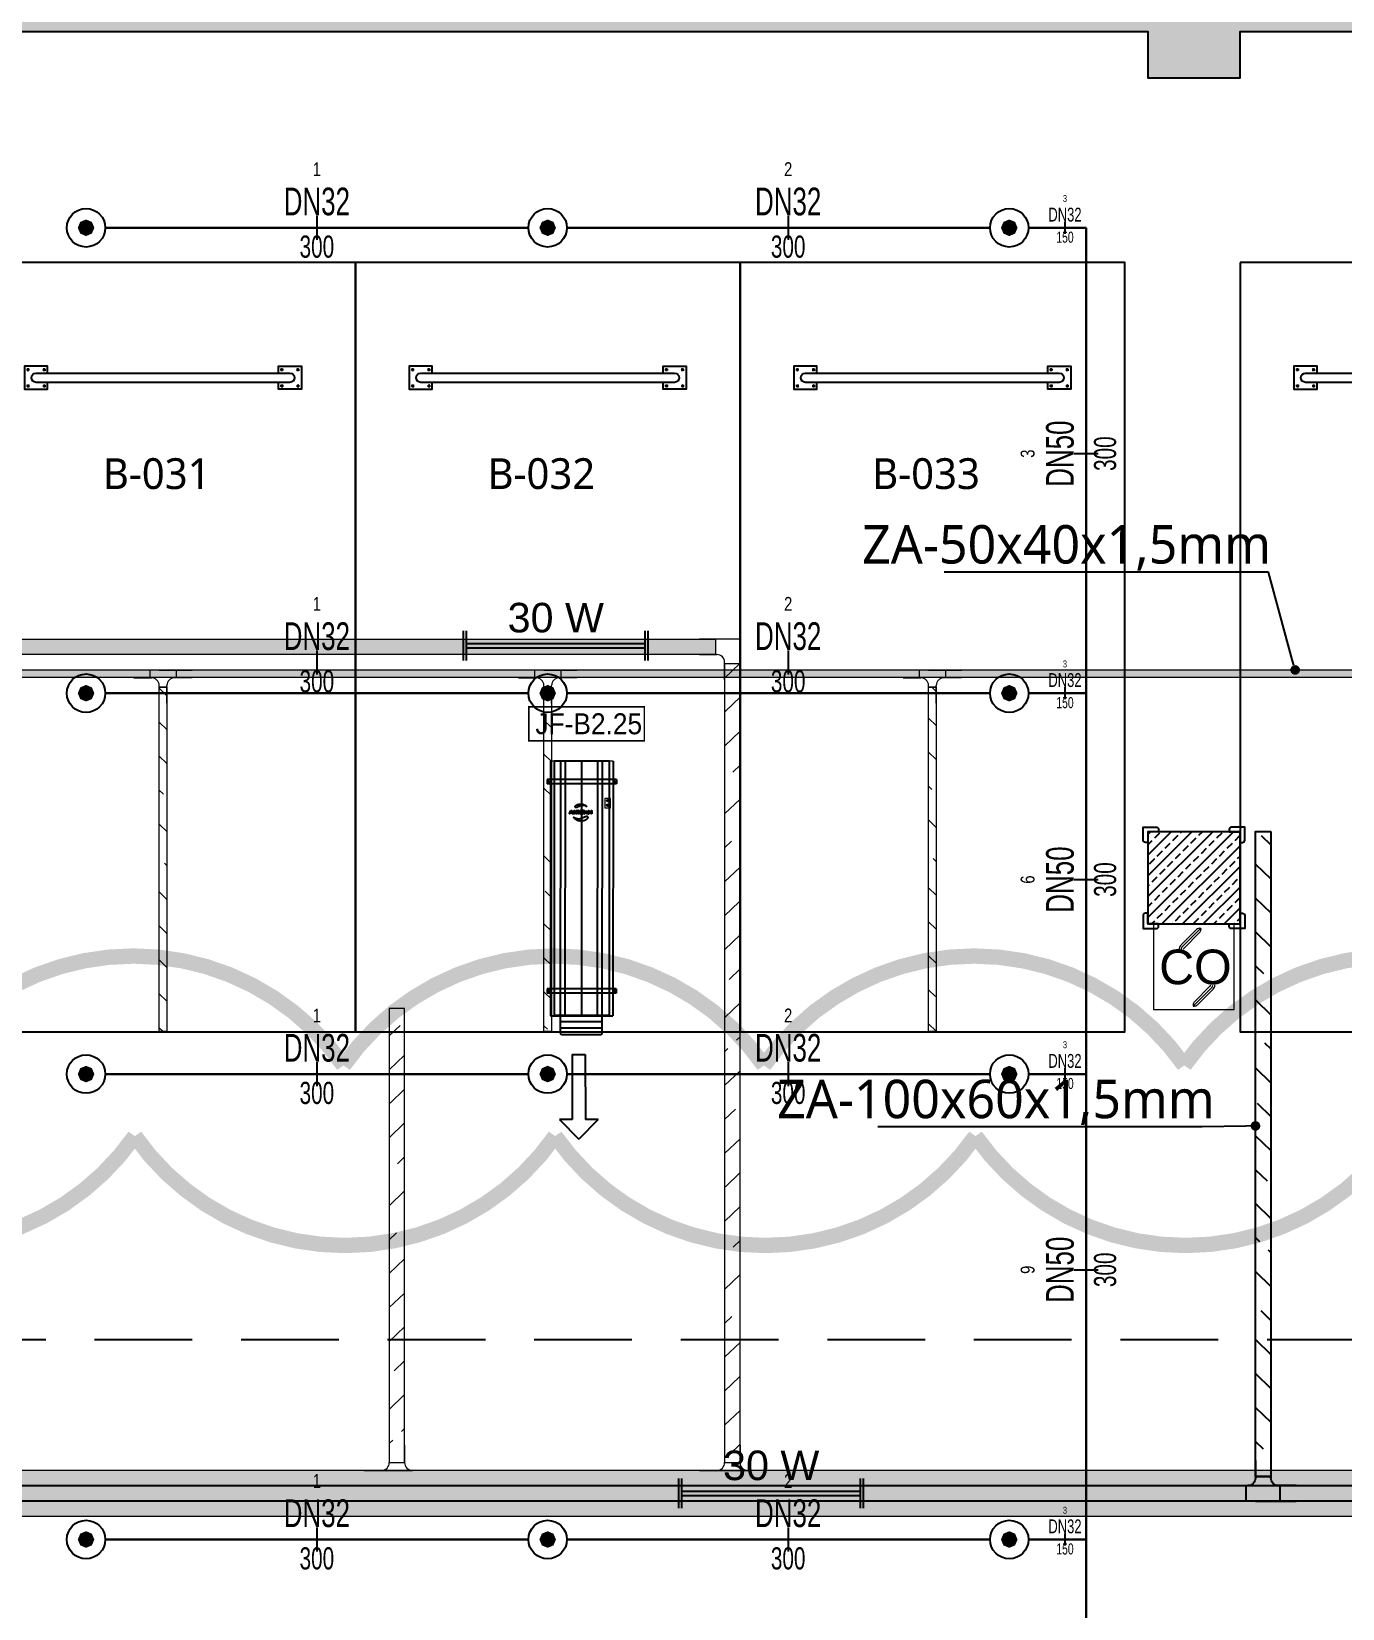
# Model space of a CAD drawing. Header units: millimetres. Extents: x -379292 to 1221486, y 92049 to 447512.
# Drawn here: x -132209 to -123689, y 267871 to 278119 of the extents above; entities that cross this region are included whole.
import ezdxf
from ezdxf import colors
from ezdxf.entities.mleader import LeaderData, LeaderLine
from ezdxf.enums import TextEntityAlignment as Align
from ezdxf.math import Vec2, Vec3

# ---------------------------------------------------------------- set-up
doc = ezdxf.new("R2010")
doc.units = ezdxf.units.MM
doc.linetypes.add('HIDDEN', pattern=[9.525, 6.35, -3.175])
for name, color, linetype in [('-M-YNGN-BORUID', 7, 'Continuous'), ('-M-YNGN-BORUUZUN', 7, 'Continuous'), ('-M-YNGN-BORUYUK', 7, 'Continuous'), ('-M-YNGN-SPR-YUK', 7, 'Continuous'), ('-M-YNGN-ZON2-CAP-', 7, 'Continuous'), ('-M-YNGN-ZON2-SPR-', 7, 'Continuous'), ('05_HATCH CONCRETE', 141, 'Continuous'), ('05_SYMBOL', 2, 'Continuous'), ('08_LAMP', 4, 'Continuous'), ('202-A-Y-MahalAd', 141, 'Continuous'), ('AIR-J-U-355', 2, 'Continuous'), ('E_CT_ZA', 6, 'Continuous'), ('EYazı', 7, 'Continuous'), ('JF355', 2, 'Continuous')]:
    doc.layers.add(name, color=color, linetype=linetype)
doc.layers.add('-M-YNGN-SPR-CAPCIZGI', color=188, linetype='Continuous', plot=False)
for name, color, linetype, lineweight in [('-M-YNGN-ZON2', 4, 'SP', 30), ('08_DEDECTOR', 3, 'Continuous', 9), ('Aironn-Kodlama', 7, 'Continuous', 0), ('E_CT_AYDINLATMA', 3, 'Continuous', 9), ('E_CT_KA', 4, 'Continuous', 9), ('E_CT_KIRMIZI', 1, 'Continuous', 9)]:
    doc.layers.add(name, color=color, linetype=linetype, lineweight=lineweight)
doc.styles.add('CIZGI', font='tahoma.ttf', dxfattribs={"width": 0.8, "oblique": 20})
doc.styles.add('HCAD', font='HCAD.SHX', dxfattribs={"width": 0.8, "height": 0.2})
doc.styles.add('PIPESIZE', font='hcad.shx', dxfattribs={"width": 0.8})
doc.styles.add('SPR-NOT', font='romans.shx')
doc.styles.get("Standard").update_dxf_attribs({"font": 'segoeuil.ttf'})
doc.styles.add('YAZI-2', font='arial.ttf', dxfattribs={"height": 2})
doc.styles.add('YAZI-3', font='arial.ttf', dxfattribs={"height": 3})
doc.linetypes.add('SP', pattern='A,2,-0.1,["SP",CIZGI,S=0.14,R=0.2,X=0,Y=-0.07],-0.255', length=2.355)
pattern_1 = [(225, (905000, -3e-07), (67.351921, -67.351921), []), (225, (904932.65, -3e-07), (67.351921, -67.351921), [47.625, -23.8125])]

# ---------------------------------------------------------------- blocks, each defined once
blk = doc.blocks.new('202_Vida')
at = {"color": 0, "linetype": 'ByBlock', "ltscale": 0.2}
for points in [[(1, 0), (-1, 0)], [(0, 1), (0, -1)]]:
    blk.add_lwpolyline(points, dxfattribs=at)
at = {"color": 0, "linetype": 'ByBlock'}
for radius in [0.42, 0.23, 0.155]:
    blk.add_circle((0, 0), radius, dxfattribs=at)
blk = doc.blocks.new('202_Stoper')
at = {"color": 0, "linetype": 'ByBlock'}
for points in [[(-750, -30), (-750, -75), (-900, -75), (-900, 75), (-750, 75), (-750, 30)], [(750, -30), (750, -75), (900, -75), (900, 75), (750, 75), (750, 30)]]:
    blk.add_lwpolyline(points, dxfattribs=at)
blk.add_lwpolyline([(825, -30, 1), (825, 30), (-825, 30, 1), (-825, -30)], format="xyb", close=True, dxfattribs=at)
at = {"color": 0, "linetype": 'ByBlock', "yscale": 10, "zscale": 10, "rotation": 180}
for p, xscale in [((-877, 53), -10), ((-772, 53), 10), ((772, 53), -10), ((877, 53), 10)]:
    blk.add_blockref('202_Vida', p, dxfattribs=dict(at, xscale=xscale))
at = {"color": 0, "linetype": 'ByBlock', "yscale": 10, "zscale": 10}
for p, xscale in [((-877, -52), 10), ((-772, -52), -10), ((772, -52), 10), ((877, -52), -10)]:
    blk.add_blockref('202_Vida', p, dxfattribs=dict(at, xscale=xscale))
blk = doc.blocks.new('202_Mahalblok')
at = {"color": 0, "linetype": 'ByBlock', "flags": 128}
blk.add_lwpolyline([(0, 0), (0, 5000), (2500, 5000), (2500, 0)], close=True, dxfattribs=at)
at = {"color": 252}
blk.add_blockref('202_Stoper', (1250, 750), dxfattribs=at)
at = {"color": 0, "linetype": 'ByBlock', "ltscale": 25}
blk.add_attdef('MAHALNO', text='', height=200, dxfattribs=at).set_placement((1209, 1390), align=Align.BOTTOM_CENTER)
blk = doc.blocks.new('bariyer')
at = {"color": 8, "ltscale": 25}
blk.add_lwpolyline([(0, -70), (15, -70, 0.414214), (30, -55), (30, 30), (-55, 30, 0.414214), (-70, 15), (-70, 0), (0, 0)], format="xyb", close=True, dxfattribs=at)
blk = doc.blocks.new('OtoParkBodrumKatMimari')
at = {"layer": '05_HATCH CONCRETE'}
h = blk.add_hatch(dxfattribs=at)
h.set_pattern_fill('ANSI33', color=8, scale=15, angle=180, style=0)
h.set_pattern_definition(pattern_1)
h.paths.add_polyline_path([(96200, 177300), (96200, 177000), (96800, 177000), (96800, 177300), (104600, 177300), (104600, 177000), (105200, 177000), (105200, 177300), (113000, 177300), (113000, 177000), (113600, 177000), (113600, 177300), (121400, 177300), (121400, 177000), (122000, 177000), (122000, 177300), (127400, 177300), (127400, 177000), (128000, 177000), (128000, 177300), (135000, 177300), (135000, 177000), (135300, 177000), (135300, 172100), (135000, 172100), (135000, 171500), (135300, 171500), (135300, 164100), (135000, 164100), (135000, 163500), (135300, 163500), (135300, 156100), (135000, 156100), (135000, 155500), (135300, 155500), (135300, 148100), (135000, 148100), (135000, 147500), (135300, 147500), (135300, 144600), (135000, 144600), (135000, 144000), (135600, 144000), (135600, 144300), (142600, 144300), (142600, 144000), (142900, 144000), (142900, 140100), (142600, 140100), (142600, 139500), (142900, 139500), (142900, 132100), (142600, 132100), (142600, 131500), (142900, 131500), (142900, 127950), (142600, 127950), (142600, 127350), (142900, 127350), (142900, 124300), (142600, 124300), (142600, 123300), (142900, 123300), (142900, 113800), (142600, 113800), (142600, 112800), (142700, 112800), (142700, 100050), (135550, 100050), (135550, 108100), (135050, 108100), (135050, 83500), (135550, 83500), (135550, 99800), (142700, 99800), (142700, 78800), (142600, 78800), (142600, 77800), (142900, 77800), (142900, 68100), (142600, 68100), (142600, 67500), (143200, 67500), (143200, 144600), (135600, 144600), (135600, 177600), (71000, 177600), (71000, 177000), (71600, 177000), (71600, 177300), (79400, 177300), (79400, 177000), (80000, 177000), (80000, 177300), (87800, 177300), (87800, 177000), (88400, 177000), (88400, 177300)])
h = blk.add_hatch(dxfattribs=at)
h.set_pattern_fill('ANSI33', color=8, scale=15, angle=180, style=0)
h.set_pattern_definition(pattern_1)
h.paths.add_polyline_path([(122000, 172100), (121400, 172100), (121400, 171500), (122000, 171500)])
at = {"color": 5}
blk.add_lwpolyline([(96800, 177300), (104600, 177300), (104600, 177000), (105200, 177000), (105200, 177300), (113000, 177300), (113000, 177000), (113600, 177000), (113600, 177300), (121400, 177300), (121400, 177000), (122000, 177000), (122000, 177300), (127400, 177300)], dxfattribs=at)
blk.add_lwpolyline([(122000, 172100), (121400, 172100), (121400, 171500), (122000, 171500)], close=True, dxfattribs=at)
at = {"layer": '05_SYMBOL', "color": 252, "linetype": 'HIDDEN', "ltscale": 100}
blk.add_lwpolyline([(17400, 168800), (130500, 168800)], dxfattribs=at)
at = {"layer": '05_SYMBOL', "color": 8, "xscale": -1}
blk.add_blockref('bariyer', (121400, 172100), dxfattribs=at)
at = {"layer": '05_SYMBOL', "color": 8}
blk.add_blockref('bariyer', (122000, 172100), dxfattribs=at)
at = {"layer": '05_SYMBOL', "color": 8, "rotation": 180}
blk.add_blockref('bariyer', (121400, 171500), dxfattribs=at)
at = {"layer": '05_SYMBOL', "color": 8, "xscale": -1, "rotation": 180}
blk.add_blockref('bariyer', (122000, 171500), dxfattribs=at)
at = {"layer": '202-A-Y-MahalAd', "color": 8, "ltscale": 25}
ref = blk.add_blockref('202_Mahalblok', (113750, 175800), dxfattribs=dict(at, xscale=-1, rotation=180))
ref.add_attrib('MAHALNO', 'B-031', dxfattribs={"layer": '0', "color": 0, "linetype": 'ByBlock', "ltscale": 25, "height": 200}).set_placement((114959, 174267), align=Align.BOTTOM_CENTER)
ref = blk.add_blockref('202_Mahalblok', (116250, 175800), dxfattribs=dict(at, xscale=-1, rotation=180))
ref.add_attrib('MAHALNO', 'B-032', dxfattribs={"layer": '0', "color": 0, "linetype": 'ByBlock', "ltscale": 25, "height": 200}).set_placement((117459, 174267), align=Align.BOTTOM_CENTER)
ref = blk.add_blockref('202_Mahalblok', (118750, 175800), dxfattribs=dict(at, xscale=-1, rotation=180))
ref.add_attrib('MAHALNO', 'B-033', dxfattribs={"layer": '0', "color": 0, "linetype": 'ByBlock', "ltscale": 25, "height": 200}).set_placement((119959, 174267), align=Align.BOTTOM_CENTER)
ref = blk.add_blockref('202_Mahalblok', (122000, 175800), dxfattribs=dict(at, xscale=-1, rotation=180))
ref.add_attrib('MAHALNO', 'B-034', dxfattribs={"layer": '0', "color": 0, "linetype": 'ByBlock', "ltscale": 25, "height": 200}).set_placement((123209, 174267), align=Align.BOTTOM_CENTER)
blk = doc.blocks.new('SP-C-UP-12')
at = {"ltscale": 10}
blk.add_line((0, 0), (0, 0), dxfattribs=at)
at = {"color": 1, "linetype": 'Continuous'}
blk.add_circle((0, 0), 12.5, dxfattribs=at)
at = {"ltscale": 10}
for points in [[(-5.4, 0), (-3.8, 3.8), (-3.8, -3.8), (0, 5.4)], [(-3.8, -3.8), (0, 5.4), (0, -5.4), (3.8, 3.8)], [(0, -5.4), (3.8, 3.8), (3.8, -3.8), (5.4, 0)]]:
    blk.add_solid(points, dxfattribs=at)
at = {"layer": '-M-YNGN-SPR-YUK', "style": 'SPR-NOT', "width": 0.5, "flags": 9}
for tag, p in [('YUK', (0, 17.8)), ('CAP', (0, 14.4)), ('TIP', (0.2, 10.8))]:
    blk.add_attdef(tag, text='', height=2.5, dxfattribs=at).set_placement(p, align=Align.MIDDLE_CENTER)
blk = doc.blocks.new('SPRKL100')
at = {"layer": '-M-YNGN-SPR-CAPCIZGI'}
blk.add_line((0, 0.431), (0, -0.431), dxfattribs=at)
at = {"layer": '-M-YNGN-BORUID', "color": 0, "style": 'HCAD', "width": 0.8, "flags": 1}
blk.add_attdef('DIC', text='', height=0.4, dxfattribs=at).set_placement((0, -1.693), align=Align.CENTER)
at = {"layer": '-M-YNGN-BORUUZUN', "color": 0, "style": 'HCAD', "width": 0.7}
blk.add_attdef('BOY', text='', height=0.8, dxfattribs=at).set_placement((0, -1.08), align=Align.CENTER)
at = {"layer": '-M-YNGN-BORUYUK', "color": 6, "style": 'PIPESIZE', "width": 0.8}
blk.add_attdef('YUK', text='', height=0.5, dxfattribs=at).set_placement((0, 1.866), align=Align.CENTER)
at = {"color": 0, "style": 'PIPESIZE', "width": 0.7}
blk.add_attdef('CAP', text='', height=1, dxfattribs=at).set_placement((0, 0.45), align=Align.CENTER)
blk = doc.blocks.new('A$C69E5DB5D')
at = {"layer": '-M-YNGN-ZON2', "ltscale": 500}
for p, q in [((-2133.4, 3212.4), (-2408.4, 3212.4)), ((-1833.4, 3212.4), (-2108.4, 3212.4)), ((-1808.4, 3212.4), (-1770.9, 3212.4)), ((-1770.9, 3212.4), (-1770.9, -1882.6)), ((-2133.4, 2909.9), (-2408.4, 2909.9)), ((-1833.4, 2909.9), (-2108.4, 2909.9)), ((-1808.4, 2909.9), (-1770.9, 2909.9)), ((-2133.4, 2662.4), (-2408.4, 2662.4)), ((-1833.4, 2662.4), (-2108.4, 2662.4)), ((-1808.4, 2662.4), (-1770.9, 2662.4)), ((-2133.4, 2359.9), (-2408.4, 2359.9)), ((-1833.4, 2359.9), (-2108.4, 2359.9)), ((-1808.4, 2359.9), (-1770.9, 2359.9))]:
    blk.add_line(p, q, dxfattribs=at)
at = {"layer": '-M-YNGN-ZON2-CAP-'}
for p, xscale, yscale, zscale, values in [((-2270.9, 3212.4), 18, 18, 18, {'YUK': '1', 'CAP': 'DN32', 'BOY': '300'}), ((-1964.6, 3212.4), 18, 18, 18, {'YUK': '2', 'CAP': 'DN32', 'BOY': '300'}), ((-1784.7, 3212.4), 9, 9, 9, {'YUK': '3', 'CAP': 'DN32', 'BOY': '150'}), ((-2270.9, 2929.9), 18, 18, 18, {'YUK': '1', 'CAP': 'DN32', 'BOY': '300'}), ((-1964.6, 2929.9), 18, 18, 18, {'YUK': '2', 'CAP': 'DN32', 'BOY': '300'}), ((-1784.7, 2909.9), 9, 9, 9, {'YUK': '3', 'CAP': 'DN32', 'BOY': '150'}), ((-2270.9, 2662.4), 18, 18, 18, {'YUK': '1', 'CAP': 'DN32', 'BOY': '300'}), ((-1964.6, 2662.4), 18, 18, 18, {'YUK': '2', 'CAP': 'DN32', 'BOY': '300'}), ((-1784.7, 2662.4), 9, 9, 9, {'YUK': '3', 'CAP': 'DN32', 'BOY': '150'}), ((-2270.9, 2359.9), 18, 18, 18, {'YUK': '1', 'CAP': 'DN32', 'BOY': '300'}), ((-1964.6, 2359.9), 18, 18, 18, {'YUK': '2', 'CAP': 'DN32', 'BOY': '300'}), ((-1784.7, 2359.9), 9, 9, 9, {'YUK': '3', 'CAP': 'DN32', 'BOY': '150'})]:
    blk.add_blockref('SPRKL100', p, dxfattribs=dict(at, xscale=xscale, yscale=yscale, zscale=zscale)).add_auto_attribs(values)
at = {"layer": '-M-YNGN-ZON2-CAP-', "xscale": 18.00000000000005, "yscale": 18.00000000000005, "zscale": 18.00000000000005, "rotation": 90}
for p, values in [((-1770.9, 3065.6), {'YUK': '3', 'CAP': 'DN50', 'BOY': '300'}), ((-1770.9, 2788.8), {'YUK': '6', 'CAP': 'DN50', 'BOY': '300'}), ((-1770.9, 2535.2), {'YUK': '9', 'CAP': 'DN50', 'BOY': '300'})]:
    blk.add_blockref('SPRKL100', p, dxfattribs=at).add_auto_attribs(values)
at = {"layer": '-M-YNGN-ZON2-SPR-'}
for p in [(-2420.9, 3212.4), (-2120.9, 3212.4), (-1820.9, 3212.4), (-2420.9, 2909.9), (-2120.9, 2909.9), (-1820.9, 2909.9), (-2420.9, 2662.4), (-2120.9, 2662.4), (-1820.9, 2662.4), (-2420.9, 2359.9), (-2120.9, 2359.9), (-1820.9, 2359.9)]:
    blk.add_blockref('SP-C-UP-12', p, dxfattribs=at)
blk = doc.blocks.new('*U629')
h = blk.add_hatch()
h.set_pattern_fill('ANSI33', color=0, scale=50, angle=1, style=0)
h.paths.add_polyline_path([(-9063, 100), (18477, 100), (18477, 0), (-9063, 0)])
at = {"color": 0}
blk.add_lwpolyline([(-9063, 100), (18477, 100), (18477, 0), (-9063, 0)], close=True, dxfattribs=at)
at = {"ltscale": 25, "flags": 1}
for tag, p in [('YUKSEKLIK', (-229, -149)), ('KALINLIK', (-229, -213))]:
    blk.add_attdef(tag, p, '', height=50, dxfattribs=at)
blk = doc.blocks.new('*U148')
at = {"color": 0}
for p, q in [((0, 264), (-264, 264)), ((-160, 264), (-160, 164)), ((0, 0), (0, 264)), ((-264, 164), (-150, 164)), ((-100, 0), (-100, 114)), ((0, 104), (-100, 104))]:
    blk.add_line(p, q, dxfattribs=at)
blk.add_arc((-150, 114), 50, 0, 90, dxfattribs=at)
blk = doc.blocks.new('*U630')
h = blk.add_hatch()
h.set_pattern_fill('ANSI33', color=0, scale=50, angle=1, style=0)
h.paths.add_polyline_path([(-5609, 100), (-417, 100), (-417, 0), (-5609, 0)])
at = {"color": 0}
blk.add_lwpolyline([(-5609, 100), (-417, 100), (-417, 0), (-5609, 0)], close=True, dxfattribs=at)
at = {"ltscale": 25, "flags": 1}
for tag, p in [('YUKSEKLIK', (-229, -149)), ('KALINLIK', (-229, -213))]:
    blk.add_attdef(tag, p, '', height=50, dxfattribs=at)
blk = doc.blocks.new('*U655')
h = blk.add_hatch()
h.set_pattern_fill('ANSI33', color=0, scale=50, angle=1, style=0)
h.paths.add_polyline_path([(-115024, 100), (-249, 100), (-249, 0), (-115024, 0)])
at = {"color": 0}
blk.add_lwpolyline([(-115024, 100), (-249, 100), (-249, 0), (-115024, 0)], close=True, dxfattribs=at)
at = {"ltscale": 25, "flags": 1}
for tag, p in [('YUKSEKLIK', (-229, -149)), ('KALINLIK', (-229, -213))]:
    blk.add_attdef(tag, p, '', height=50, dxfattribs=at)
blk = doc.blocks.new('*U722')
h = blk.add_hatch()
h.set_pattern_fill('ANSI33', color=0, scale=50, angle=1, style=0)
h.paths.add_polyline_path([(-115264, 300), (-889, 300), (-889, 0), (-115264, 0)])
at = {"color": 0}
blk.add_lwpolyline([(-115264, 300), (-889, 300), (-889, 0), (-115264, 0)], close=True, dxfattribs=at)
at = {"ltscale": 25, "flags": 1}
for tag, p in [('YUKSEKLIK', (-229, -149)), ('KALINLIK', (-229, -213))]:
    blk.add_attdef(tag, p, '', height=50, dxfattribs=at)
blk = doc.blocks.new('*U224')
at = {"color": 0}
for p, q in [((-164, 164), (-50, 164)), ((-50, 164), (-50, 167)), ((-50, 167), (150, 167)), ((0, 0), (0, 114)), ((100, 114), (0, 114)), ((100, 0), (100, 114)), ((150, 167), (150, 164)), ((264, 164), (150, 164))]:
    blk.add_line(p, q, dxfattribs=at)
for centre, start, end in [((-50, 114), 0, 90), ((150, 114), 90, 180)]:
    blk.add_arc(centre, 50, start, end, dxfattribs=at)
blk = doc.blocks.new('*U788')
h = blk.add_hatch()
h.set_pattern_fill('ANSI33', color=0, scale=50, angle=1, style=0)
h.paths.add_polyline_path([(-1943, 50), (33007, 50), (33007, 0), (-1943, 0)])
at = {"color": 0}
blk.add_lwpolyline([(-1943, 50), (33007, 50), (33007, 0), (-1943, 0)], close=True, dxfattribs=at)
at = {"ltscale": 25, "flags": 1}
for tag, p in [('YUKSEKLIK', (-229, -149)), ('KALINLIK', (-229, -213))]:
    blk.add_attdef(tag, p, '', height=50, dxfattribs=at)
blk = doc.blocks.new('*U870')
h = blk.add_hatch()
h.set_pattern_fill('ANSI33', color=0, scale=50, angle=1, style=0)
h.paths.add_polyline_path([(-3888, 100), (302, 100), (302, 0), (-3888, 0)])
at = {"color": 0}
blk.add_lwpolyline([(-3888, 100), (302, 100), (302, 0), (-3888, 0)], close=True, dxfattribs=at)
at = {"ltscale": 25, "flags": 1}
for tag, p in [('YUKSEKLIK', (-229, -149)), ('KALINLIK', (-229, -213))]:
    blk.add_attdef(tag, p, '', height=50, dxfattribs=at)
blk = doc.blocks.new('*U374')
at = {"color": 0}
for p, q in [((264, 264), (-164, 264)), ((-60, 264), (-60, 164)), ((0, 264), (264, 264)), ((160, 264), (160, 164)), ((-164, 164), (-50, 164)), ((0, 0), (0, 114)), ((0, 104), (100, 104)), ((100, 0), (100, 114)), ((264, 164), (150, 164))]:
    blk.add_line(p, q, dxfattribs=at)
for centre, start, end in [((-50, 114), 0, 90), ((150, 114), 90, 180)]:
    blk.add_arc(centre, 50, start, end, dxfattribs=at)
blk = doc.blocks.new('_DOT')
at = {"color": 0, "linetype": 'ByBlock'}
blk.add_line((-0.5, 0), (-1, 0), dxfattribs=at)
at = {"color": 0, "linetype": 'ByBlock', "const_width": 0.5}
blk.add_lwpolyline([(-0.25, 0, 1), (0.25, 0, 1)], format="xyb", close=True, dxfattribs=at)
blk = doc.blocks.new('*U999')
h = blk.add_hatch()
h.set_pattern_fill('ANSI33', color=0, scale=50, angle=1, style=0)
h.paths.add_polyline_path([(-5609, 100), (-2657, 100), (-2657, 0), (-5609, 0)])
at = {"color": 0}
blk.add_lwpolyline([(-5609, 100), (-2657, 100), (-2657, 0), (-5609, 0)], close=True, dxfattribs=at)
at = {"ltscale": 25, "flags": 1}
for tag, p in [('YUKSEKLIK', (-229, -149)), ('KALINLIK', (-229, -213))]:
    blk.add_attdef(tag, p, '', height=50, dxfattribs=at)
blk = doc.blocks.new('*U512')
at = {"color": 0}
for p, q in [((-164, 164), (-50, 164)), ((-50, 164), (-50, 167)), ((-50, 167), (150, 167)), ((0, 0), (0, 114)), ((100, 114), (0, 114)), ((100, 0), (100, 114)), ((150, 167), (150, 164)), ((264, 164), (150, 164))]:
    blk.add_line(p, q, dxfattribs=at)
for centre, start, end in [((-50, 114), 0, 90), ((150, 114), 90, 180)]:
    blk.add_arc(centre, 50, start, end, dxfattribs=at)
blk = doc.blocks.new('*U574')
h = blk.add_hatch()
h.set_pattern_fill('ANSI33', color=0, scale=50, angle=1, style=0)
h.paths.add_polyline_path([(-2601, 50), (-361, 50), (-361, 0), (-2601, 0)])
at = {"color": 0}
blk.add_lwpolyline([(-2601, 50), (-361, 50), (-361, 0), (-2601, 0)], close=True, dxfattribs=at)
at = {"ltscale": 25, "flags": 1}
for tag, p in [('YUKSEKLIK', (-229, -149)), ('KALINLIK', (-229, -213))]:
    blk.add_attdef(tag, p, '', height=50, dxfattribs=at)
blk = doc.blocks.new('*U127')
at = {"color": 0}
for p, q in [((214, 214), (-164, 214)), ((-60, 214), (-60, 164)), ((0, 214), (214, 214)), ((110, 214), (110, 164)), ((-164, 164), (-50, 164)), ((0, 0), (0, 114)), ((0, 104), (50, 104)), ((50, 0), (50, 114)), ((214, 164), (100, 164))]:
    blk.add_line(p, q, dxfattribs=at)
for centre, start, end in [((-50, 114), 0, 90), ((100, 114), 90, 180)]:
    blk.add_arc(centre, 50, start, end, dxfattribs=at)
blk = doc.blocks.new('*U575')
h = blk.add_hatch()
h.set_pattern_fill('ANSI33', color=0, scale=50, angle=1, style=0)
h.paths.add_polyline_path([(-2601, 50), (-361, 50), (-361, 0), (-2601, 0)])
at = {"color": 0}
blk.add_lwpolyline([(-2601, 50), (-361, 50), (-361, 0), (-2601, 0)], close=True, dxfattribs=at)
at = {"ltscale": 25, "flags": 1}
for tag, p in [('YUKSEKLIK', (-229, -149)), ('KALINLIK', (-229, -213))]:
    blk.add_attdef(tag, p, '', height=50, dxfattribs=at)
blk = doc.blocks.new('*U576')
h = blk.add_hatch()
h.set_pattern_fill('ANSI33', color=0, scale=50, angle=1, style=0)
h.paths.add_polyline_path([(-2601, 50), (-361, 50), (-361, 0), (-2601, 0)])
at = {"color": 0}
blk.add_lwpolyline([(-2601, 50), (-361, 50), (-361, 0), (-2601, 0)], close=True, dxfattribs=at)
at = {"ltscale": 25, "flags": 1}
for tag, p in [('YUKSEKLIK', (-229, -149)), ('KALINLIK', (-229, -213))]:
    blk.add_attdef(tag, p, '', height=50, dxfattribs=at)
blk = doc.blocks.new('40 W SIVA ÜSTÜ ETANJ LED 50')
at = {"layer": '08_LAMP'}
for p, q in [((-625, -100), (-625, 100)), ((-605, -100), (-605, 100)), ((-605, 15), (605, 15)), ((605, -100), (605, 100)), ((625, -100), (625, 100)), ((-605, -15), (605, -15))]:
    blk.add_line(p, q, dxfattribs=at)
at = {"layer": '08_LAMP', "color": 2, "style": 'YAZI-2'}
blk.add_text('30 W', height=200, dxfattribs=at).set_placement((0, 90), align=Align.CENTER)
blk = doc.blocks.new('40 W SIVA ÜSTÜ ETANJ LED 50--')
at = {"layer": '08_LAMP'}
for p, q in [((-625, -100), (-625, 100)), ((-605, -100), (-605, 100)), ((-605, 15), (605, 15)), ((605, -100), (605, 100)), ((625, -100), (625, 100)), ((-605, -15), (605, -15))]:
    blk.add_line(p, q, dxfattribs=at)
at = {"layer": '08_LAMP', "color": 2, "style": 'YAZI-2'}
blk.add_text('30 W', height=200, dxfattribs=at).set_placement((0, 90), align=Align.CENTER)
blk = doc.blocks.new('CO 250')
at = {"layer": '08_DEDECTOR'}
for p, q in [((17, 243), (-84, 142)), ((45, 251), (-74, 132)), ((37, 223), (-64, 122)), ((45, 250), (45, 243)), ((114, -136), (-5, -255)), ((104, -126), (3, -227)), ((124, -146), (23, -247)), ((-5, -247), (-5, -255)), ((-5, -255), (3, -255))]:
    blk.add_line(p, q, dxfattribs=at)
at = {"layer": '08_DEDECTOR', "ltscale": 25}
blk.add_lwpolyline([(-262, 278), (-262, -278), (262, -278), (262, 278)], close=True, dxfattribs=at)
at = {"layer": '08_DEDECTOR'}
for centre, radius, start, end in [((37, 223), 27.7, 72.9688, 135), ((17, 243), 27.7, 315, 0), ((-55, 112), 41.6, 135, 180), ((-55, 112), 27.7, 135, 180), ((-55, 112), 13.9, 135, 180), ((95, -116), 13.9, 315, 350.4112), ((95, -116), 27.7, 315, 355.2224), ((95, -116), 41.6, 315, 356.817), ((23, -247), 27.7, 135, 180), ((3, -227), 27.7, 270, 315)]:
    blk.add_arc(centre, radius, start, end, dxfattribs=at)
at = {"layer": '08_DEDECTOR', "color": 3, "style": 'YAZI-3'}
blk.add_text('CO', height=225, dxfattribs=at).set_placement((-226, -113))
blk = doc.blocks.new('ju355')
at = {"layer": 'AIR-J-U-355', "color": 2, "linetype": 'Continuous'}
for p, q in [((-68.1, -18.3), (-68, 22.3)), ((-68.1, -22.7), (-68, 22.3)), ((-65.3, 22.3), (-68, 22.3)), ((-65.3, 22.3), (-68, 22.3)), ((-65.3, -22.7), (-65.3, 22.3)), ((70.7, 22.2), (68, 22.3)), ((68, -22.8), (68, 22.3)), ((70.7, -22.8), (70.7, 22.2)), ((-94.8, 12.9), (-94.9, 12.8)), ((-94.9, 12.8), (-94.9, 12.7)), ((-94.9, 12.7), (-94.9, -12.5)), ((-94.7, 13.3), (-94.8, 13.2)), ((-94.8, 13.2), (-94.8, 13.1)), ((-94.8, 13.1), (-94.8, 13)), ((-94.8, 13), (-94.8, 12.9)), ((-94.6, 13.5), (-94.7, 13.4)), ((-94.7, 13.4), (-94.7, 13.3)), ((-94.5, 13.6), (-94.6, 13.5)), ((-94.4, 13.7), (-94.5, 13.6)), ((-94.5, 13.6), (-94.5, 13.6)), ((-94.3, 13.7), (-94.4, 13.7)), ((-94.2, 13.8), (-94.3, 13.7)), ((-94.1, 13.8), (-94.2, 13.8)), ((-94, 13.8), (-94.1, 13.8)), ((-94.1, 13.8), (-94.1, 13.8)), ((-92.6, 13.8), (-94, 13.8)), ((-92.6, 13.8), (-94, 13.8)), ((-92.6, 13.8), (-94, 13.8)), ((-92.6, 13.8), (-93.9, 13.8)), ((-92.6, 13.8), (-93.9, 13.8)), ((-92.6, 13.8), (-93.9, 13.8)), ((-82.9, 13.8), (-92.6, 13.8)), ((-90.9, -13.6), (-90.9, 13.8)), ((-90.9, -13.6), (-90.9, 13.8)), ((-90.9, -13.6), (-90.9, 13.8)), ((-86.8, -13.6), (-86.8, 13.9)), ((82.7, 20.1), (-82.9, 20.1)), ((-82.9, 20.1), (-82.9, -20.5)), ((82.7, 13.6), (-82.7, 13.8)), ((-82.7, 10.5), (82.9, 10.3)), ((82.7, 0), (-82.7, 0)), ((48.3, 3.6), (50.7, 3.6)), ((48.4, 2.9), (48.3, 3.6)), ((48.4, 7.2), (48.4, 7.9)), ((48.4, 7.9), (50.7, 6.9)), ((48.8, 7), (48.4, 7.2)), ((50.7, 6.2), (48.4, 5.2)), ((48.4, 5.9), (48.8, 6.1)), ((48.4, 5.2), (48.4, 5.9)), ((48.4, 4.9), (50.7, 4.9)), ((48.4, 4.2), (48.4, 4.9)), ((50.7, 4.2), (48.4, 4.2)), ((48.4, 2.2), (49.3, 2.9)), ((49.3, 2.9), (48.4, 2.9)), ((49.3, 2.2), (48.4, 1.4)), ((48.4, 1.4), (48.4, 2.2)), ((48.8, 6.1), (48.8, 7)), ((49.2, 6.8), (49.9, 6.6)), ((49.2, 6.3), (49.2, 6.8)), ((49.9, 6.6), (49.2, 6.3)), ((49.7, 2.6), (49.7, 2.9)), ((49.7, 2.9), (50.2, 2.9)), ((49.9, 1.6), (49.9, 1.6)), ((50.2, 2.9), (50.2, 2.6)), ((50.7, 6.9), (50.7, 6.2)), ((50.7, 4.9), (50.7, 4.2)), ((50.7, 3.6), (50.7, 2.3)), ((48.3, -1.7), (50.7, -1.7)), ((48.3, -2.1), (48.3, -1.7)), ((50, -2.1), (48.3, -2.1)), ((48.3, -4.4), (50.7, -4.4)), ((48.3, -4.8), (48.3, -4.4)), ((50, -4.8), (48.3, -4.8)), ((48.4, -3.8), (50, -2.1)), ((48.4, -4), (48.4, -3.8)), ((50.7, -4), (48.4, -4)), ((48.4, -6.5), (50, -4.8)), ((48.4, -6.7), (48.4, -6.5)), ((50.7, -6.8), (48.4, -6.7)), ((50.7, -1.9), (49, -3.6)), ((49, -3.6), (50.7, -3.7)), ((50.7, -4.7), (49, -6.4)), ((49, -6.4), (50.7, -6.4)), ((50.7, -1.7), (50.7, -1.9)), ((50.7, -4.4), (50.7, -4.7)), ((50.7, -6.4), (50.7, -6.8)), ((50.8, -1.4), (50.8, -1.8)), ((-94.9, -12.5), (-94.9, -12.6)), ((-94.9, -12.6), (-94.9, -12.7)), ((-94.9, -12.7), (-94.8, -12.8)), ((-94.8, -12.8), (-94.8, -12.9)), ((-94.8, -12.9), (-94.8, -13)), ((-94.8, -13), (-94.7, -13.1)), ((-94.7, -13.1), (-94.7, -13.2)), ((-94.7, -13.2), (-94.6, -13.3)), ((-94.6, -13.3), (-94.5, -13.4)), ((-94.5, -13.4), (-94.5, -13.4)), ((-94.5, -13.4), (-94.4, -13.5)), ((-94.4, -13.5), (-94.3, -13.5)), ((-94.3, -13.5), (-94.2, -13.6)), ((-94.2, -13.6), (-94.2, -13.6)), ((-94.2, -13.6), (-94.1, -13.6)), ((-94.1, -13.6), (-94, -13.6)), ((-94, -13.6), (-92.6, -13.6)), ((-94, -13.6), (-92.6, -13.6)), ((-94, -13.6), (-92.6, -13.6)), ((-93.9, -13.6), (-92.6, -13.6)), ((-93.9, -13.6), (-92.6, -13.6)), ((-93.9, -13.6), (-92.6, -13.6)), ((-92.6, -13.6), (-82.9, -13.6)), ((82.9, -10.4), (-82.7, -10.3)), ((-82.6, -13.6), (82.7, -13.7)), ((82.7, -20.6), (-82.9, -20.5)), ((-65.3, -22.7), (-68.1, -22.7)), ((70.7, -22.8), (68, -22.8))]:
    blk.add_line(p, q, dxfattribs=at)
at = {"layer": 'AIR-J-U-355', "color": 2}
for p, q in [((-150.2, 14.3), (-162.9, 1.6)), ((-150.2, 5.9), (-150.2, 14.3)), ((-150.1, -11), (-162.9, 1.6)), ((-108, 6.1), (-150.2, 5.9)), ((-108, 6.1), (-107.9, -2.4)), ((-107.9, -2.4), (-150.2, -2.6)), ((-150.1, -11), (-150.2, -2.6))]:
    blk.add_line(p, q, dxfattribs=at)
at = {"layer": 'AIR-J-U-355', "color": 2, "lineweight": 13, "ltscale": 0.005}
for p, q in [((82.7, -20.6), (82.7, 20.1)), ((58.5, -15.3), (52.4, -15.3)), ((52.4, -15.3), (52.4, -18.9)), ((52.4, -18.9), (58.5, -18.9)), ((58.5, -18.9), (58.5, -15.3))]:
    blk.add_line(p, q, dxfattribs=at)
at = {"layer": 'AIR-J-U-355', "color": 2, "linetype": 'Continuous'}
for centre, radius in [((-66.7, 21.3), 0.354), ((-66.7, 21.3), 0.354), ((69.3, 21.2), 0.354), ((54, -17.1), 0.599), ((54, -17.1), 0.599), ((57, -17.1), 0.599), ((57, -17.1), 0.599), ((-66.7, -21.6), 0.354), ((-66.7, -21.6), 0.354), ((69.3, -21.7), 0.354), ((69.3, -21.7), 0.354)]:
    blk.add_circle(centre, radius, dxfattribs=at)
for centre, radius, start, end in [((50, 2.3), 0.645, 184.0636, 262.3259), ((49.9, 2.6), 0.274, 177.3972, 357.3972), ((50, 2.3), 0.72, 262.3259, 356.7067)]:
    blk.add_arc(centre, radius, start, end, dxfattribs=at)
at = {"layer": 'AIR-J-U-355', "color": 2, "linetype": 'Continuous', "extrusion": (0, 0, -1)}
for major_axis, ratio in [((-0.01, -1.36), 0.908445), ((0.006, 0.985), 0.934933)]:
    blk.add_ellipse((49.5, -0.1), major_axis=major_axis, ratio=ratio, dxfattribs=at)
at = {"layer": 'AIR-J-U-355', "color": 2, "linetype": 'Continuous'}
for points, knots in [([(46.1, 5), (46.1, 5), (46.1, 5), (46.1, 5), (46.2, 5), (46.2, 5), (46.2, 5), (46.2, 5), (46.2, 5), (46.2, 5), (46.2, 5), (46.1, 4.9), (46.1, 4.8), (45.9, 4.6), (45.7, 4.3), (45.6, 4), (45.4, 3.7), (45.3, 3.1), (45.1, 2.4), (45, 1.7), (45.1, 0.8), (45.4, -0.1), (45.8, -1), (46.2, -1.8), (46.5, -2.4), (46.6, -2.8), (46.7, -3.2), (46.8, -3.6), (46.7, -4), (46.5, -4.3), (46.2, -4.3), (45.8, -4.3), (45.4, -4), (45.1, -3.6), (44.7, -3), (44.3, -2.1), (44, -0.9), (44, 0.2), (44, 1.3), (44.2, 2.1), (44.5, 2.9), (44.9, 3.6), (45.3, 4.2), (45.6, 4.6), (45.9, 4.8), (46, 4.9), (46.1, 5), (46.1, 5)], [0, 0, 0, 0, 0.001347, 0.00172, 0.002023, 0.002244, 0.002452, 0.002667, 0.002909, 0.00347, 0.004196, 0.005682, 0.009311, 0.025522, 0.043378, 0.057014, 0.067583, 0.10026, 0.136315, 0.170769, 0.211631, 0.252886, 0.304984, 0.357144, 0.377587, 0.398124, 0.41882, 0.439365, 0.455344, 0.470785, 0.486346, 0.502438, 0.525763, 0.549141, 0.572313, 0.626971, 0.689072, 0.751245, 0.792637, 0.834146, 0.875615, 0.910287, 0.945553, 0.97619, 0.989254, 0.994701, 1, 1, 1, 1]), ([(52.5, 3.6), (52.6, 3.7), (52.6, 3.8), (52.7, 3.9), (52.9, 4), (53.2, 4.1), (53.5, 4), (53.7, 3.7), (54, 3.4), (54.3, 2.9), (54.6, 2.2), (54.8, 1.3), (54.8, 0.4), (54.8, -0.5), (54.6, -1.4), (54.2, -2.2), (53.9, -2.8), (53.5, -3.2), (53.2, -3.4), (53.1, -3.5)], [0, 0, 0, 0, 0.0168256, 0.0323617, 0.0637267, 0.0873303, 0.1103993, 0.1581358, 0.2050378, 0.2514942, 0.3451779, 0.4385235, 0.532065, 0.625912, 0.7301372, 0.8352318, 0.8905608, 0.9450754, 1, 1, 1, 1]), ([(53.1, -3.5), (53.2, -3.3), (53.5, -2.8), (53.8, -2), (53.9, -1.1), (53.9, -0.3), (53.7, 0.6), (53.3, 1.4), (53, 2.1), (52.7, 2.6), (52.6, 3), (52.5, 3.3), (52.5, 3.5), (52.5, 3.6)], [0, 0, 0, 0, 0.112581, 0.224936, 0.337491, 0.449603, 0.562299, 0.686336, 0.807829, 0.865935, 0.925918, 0.967783, 1, 1, 1, 1])]:
    blk.add_open_spline(points, degree=3, knots=knots, dxfattribs=at)
blk = doc.blocks.new('DZFDGHFÜ')
at = {"layer": 'JF355'}
blk.add_lwpolyline([(24084.4, 6568.3), (24119.9, 6568.3), (24119.9, 6402.7), (24084.4, 6402.7), (24084.4, 6568.3)], dxfattribs=at)
at = {"layer": 'AIR-J-U-355', "rotation": 270}
blk.add_blockref('ju355', (24102.4, 6485.6), dxfattribs=at)

msp = doc.modelspace()

# ---------------------------------------------------------------- block references
at = {"color": 8}
msp.add_blockref('OtoParkBodrumKatMimari', (-246354.8, 100818.8), dxfattribs=at)

# ---------------------------------------------------------------- next in the draw order: linework, layer by layer
at = {"color": 30, "const_width": 100}
for points in [[(-143840.8, 271399.6, -0.5205671), (-141108.9, 271399.6, -0.5205671), (-138377, 271399.6, -0.5205671), (-135645.1, 271399.6, -0.5205671), (-132913.2, 271399.6, -0.5205671), (-130181.3, 271399.6, -0.5205671), (-127449.4, 271399.6, -0.5205671), (-124717.5, 271399.6, -0.5205671), (-121985.6, 271399.6, -0.5205671), (-119253.7, 271399.6, -0.5205671), (-116521.8, 271399.6, -0.5205671), (-113789.9, 271399.6, -0.5205671), (-111058, 271399.6, -0.5205671), (-108326.2, 271399.6, -0.5205671), (-105594.3, 271399.6, -0.5205671), (-102862.4, 271399.6, -0.5205671), (-100130.5, 271399.6, -0.5205671)], [(-98755.3, 270940.5, -0.5205671), (-101487.2, 270940.5, -0.5205671), (-104219.1, 270940.5, -0.5205671), (-106951, 270940.5, -0.5205671), (-109682.9, 270940.5, -0.5205671), (-112414.7, 270940.5, -0.5205671), (-115146.6, 270940.5, -0.5205671), (-117878.5, 270940.5, -0.5205671), (-120610.4, 270940.5, -0.5205671), (-123342.3, 270940.5, -0.5205671), (-126074.2, 270940.5, -0.5205671), (-128806.1, 270940.5, -0.5205671), (-131538, 270940.5, -0.5205671), (-134269.9, 270940.5, -0.5205671), (-137001.8, 270940.5, -0.5205671), (-139733.7, 270940.5, -0.5205671), (-142465.6, 270940.5, -0.5205671)]]:
    msp.add_lwpolyline(points, format="xyb", dxfattribs=at)
at = {"layer": 'Aironn-Kodlama', "color": 7, "const_width": 10}
msp.add_lwpolyline([(-128976.7, 273729.5), (-128976.7, 273509.5), (-128226.7, 273509.5), (-128226.7, 273729.5)], close=True, dxfattribs=at)

# ---------------------------------------------------------------- next in the draw order: block references
at = {"layer": '-M-YNGN-ZON2', "ltscale": 25, "xscale": 10, "yscale": 10, "zscale": 10}
msp.add_blockref('A$C69E5DB5D', (-107645.9, 244719.5), dxfattribs=at)
at = {"layer": '08_DEDECTOR'}
msp.add_blockref('CO 250', (-124654.8, 272040.3), dxfattribs=at)
at = {"layer": '08_LAMP', "xscale": 0.96, "yscale": 0.96, "zscale": 0.96}
for name, p in [('40 W SIVA ÜSTÜ ETANJ LED 50', (-128802.1, 274127.5)), ('40 W SIVA ÜSTÜ ETANJ LED 50--', (-127402.1, 268618.2))]:
    msp.add_blockref(name, p, dxfattribs=at)
at = {"layer": 'AIR-J-U-355', "xscale": 10, "yscale": 10, "zscale": 10, "rotation": 180}
msp.add_blockref('DZFDGHFÜ', (112388.3, 337406.2), dxfattribs=at)
at = {"layer": 'E_CT_AYDINLATMA', "rotation": 180}
msp.add_blockref('*U629', (-136828.2, 274169.8), dxfattribs=at)
at = {"layer": 'E_CT_AYDINLATMA', "color": 2}
msp.add_blockref('*U148', (-127604.8, 273905.8), dxfattribs=at)
at = {"layer": 'E_CT_AYDINLATMA', "xscale": -1, "rotation": 270}
msp.add_blockref('*U630', (-127704.8, 274427.3), dxfattribs=at)
at = {"layer": 'E_CT_AYDINLATMA', "color": 140, "xscale": -1, "rotation": 270}
msp.add_blockref('*U999', (-129884.3, 274427.3), dxfattribs=at)
at = {"layer": 'E_CT_AYDINLATMA', "color": 2, "rotation": 180}
for name, p in [('*U512', (-129784.3, 268932.2)), ('*U224', (-127604.8, 268932.2))]:
    msp.add_blockref(name, p, dxfattribs=at)
at = {"layer": 'E_CT_KA', "rotation": 180}
msp.add_blockref('*U722', (-230494.1, 268768.8), dxfattribs=at)
at = {"layer": 'E_CT_KIRMIZI', "color": 1}
for name, p, rotation in [('*U788', (-124147.8, 273969.8), 180), ('*U574', (-131329.8, 274220.1), 89.99999999999999), ('*U576', (-128829.8, 274220.1), 89.99999999999999), ('*U575', (-126329.8, 274220.1), 89.99999999999999)]:
    msp.add_blockref(name, p, dxfattribs=dict(at, rotation=rotation))
at = {"layer": 'E_CT_KIRMIZI', "color": 2}
for p in [(-131379.8, 273754.9), (-128879.8, 273754.9), (-126379.8, 273754.9)]:
    msp.add_blockref('*U127', p, dxfattribs=at)
at = {"layer": 'E_CT_ZA', "color": 112}
for name, p, rotation in [('*U870', (-124254.8, 269031.1), 270), ('*U655', (-230054.1, 268668.8), 180)]:
    msp.add_blockref(name, p, dxfattribs=dict(at, rotation=rotation))
at = {"layer": 'E_CT_ZA', "color": 2, "xscale": -1, "rotation": 180}
msp.add_blockref('*U374', (-124254.8, 268832.8), dxfattribs=at)

# ---------------------------------------------------------------- next in the draw order: texts
at = {"layer": 'Aironn-Kodlama', "color": 3, "insert": (-128934.6, 273688.3), "char_height": 136, "width": 710.456, "attachment_point": 1, "rotation": 359.96186}
msp.add_mtext('{\\fArial|b0|i0|c0|p18;\\W0.9;\\C7;JF-B\\fArial|b0|i0|c162|p18;2\\fArial|b0|i0|c0|p18;.\\fArial|b0|i0|c162|p18;25}', dxfattribs=at)

# ---------------------------------------------------------------- next in the draw order: leaders
at = {"layer": 'EYazı', "color": 7}
ml = msp.add_multileader_mtext('Standard', dxfattribs=at)
ml.set_content('ZA-50x40x1,5mm', color=7)
ml.set_leader_properties(color=1)
ml.set_arrow_properties(name='DOT')
ml.build(insert=Vec2(0, 0))
ml.multileader.update_dxf_attribs({"text_left_attachment_type": 6, "text_right_attachment_type": 6, "dogleg_length": 50, "arrow_head_size": 62.5})
ctx = ml.context
ctx.base_point, ctx.char_height, ctx.arrow_head_size, ctx.landing_gap_size, ctx.plane_origin = Vec3(-126836, 274604.4), 250, 62.5, 25, Vec3(-124838, 274912.2)
ctx.left_attachment, ctx.right_attachment = 6, 6
notes = []
notes.append((ctx, [(0, (1, 1, 0), (-124170.7, 274604.4), (-1, 0), 62.5, [(0, [(-123996.8, 273969.8)], 0, [])])]))
ctx.mtext.insert, ctx.mtext.width, ctx.mtext.defined_height, ctx.mtext.line_spacing_style, ctx.mtext.flow_direction = Vec3(-126811, 274911.1), 2000, 439.9, 2, 5
ml = msp.add_multileader_mtext('Standard', dxfattribs=at)
ml.set_content('ZA-100x60x1,5mm', color=7)
ml.set_leader_properties(color=1)
ml.set_arrow_properties(name='DOT')
ml.build(insert=Vec2(0, 0))
ml.multileader.update_dxf_attribs({"text_left_attachment_type": 6, "text_right_attachment_type": 6, "dogleg_length": 50, "arrow_head_size": 62.5})
ctx = ml.context
ctx.base_point, ctx.char_height, ctx.arrow_head_size, ctx.landing_gap_size, ctx.plane_origin = Vec3(-127388.4, 270999.9), 250, 62.5, 25, Vec3(-125196.2, 270956.2)
ctx.left_attachment, ctx.right_attachment = 6, 6
notes.append((ctx, [(0, (1, 1, 0), (-124601.4, 270999.9), (-1, 0), 62.5, [(0, [(-124254.8, 271006.6)], 0, [])])]))
ctx.mtext.insert, ctx.mtext.width, ctx.mtext.defined_height, ctx.mtext.line_spacing_style, ctx.mtext.flow_direction = Vec3(-127363.4, 271306.6), 2000, 439.9, 2, 5
for ctx, leaders in notes:
    for number, flags, end, landing, length, lines in leaders:
        leader = LeaderData()
        leader.index, (leader.has_last_leader_line, leader.has_dogleg_vector, leader.attachment_direction) = number, flags
        leader.last_leader_point, leader.dogleg_vector, leader.dogleg_length = Vec3(end), Vec3(landing), length
        for number, points, colour, breaks in lines:
            line = LeaderLine()
            line.index, line.vertices, line.color, line.breaks = number, Vec3.list(points), colors.encode_raw_color(colour), breaks
            leader.lines.append(line)
        ctx.leaders.append(leader)

doc.saveas('drawing.dxf')
